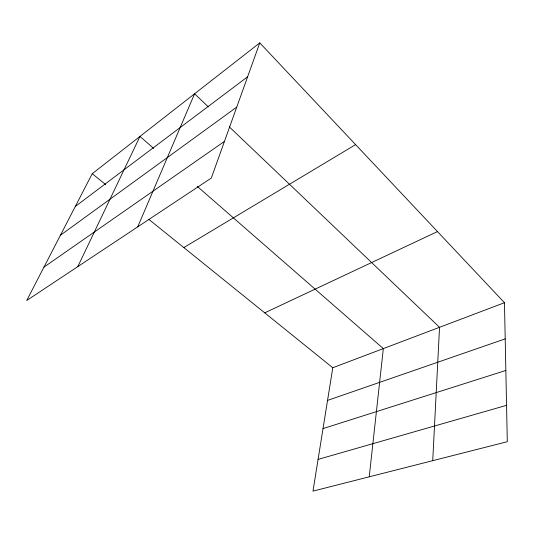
<?xml version="1.0" encoding="UTF-8"?>
<svg xmlns="http://www.w3.org/2000/svg" width="534" height="534" viewBox="0 0 534 534"><rect width="100%" height="100%" fill="white"/><g stroke="black" fill="none" stroke-linecap="round" stroke-linejoin="round"><path stroke-width="0.8" d="M432.727 460.668L439.535 327.302L229.233 126.805M369.234 476.815L383.325 348.602L197.333 186.446M504.47 302.705L332.789 367.746L312.984 491.12L507.3 441.711L504.47 302.705L259.778 42.88L92.235 173.704L26.7 300.515L211.304 178.062L259.778 42.88M137.719 226.877L194.596 93.777L208.333 106.873M77.804 266.62L139.968 136.43L153.699 148.399M75.294 206.478L247.622 76.789M60.435 235.234L236.742 107.12M43.962 267.12L224.454 141.397M183.816 247.582L355.597 144.627M264.724 312.844L437.486 231.582M327.542 400.407L505.204 338.87M323.017 428.608L505.852 370.462M318.077 459.4L506.559 405.339M92.235 173.704L105.739 184.597M148.886 219.401L332.789 367.746"/></g></svg>
